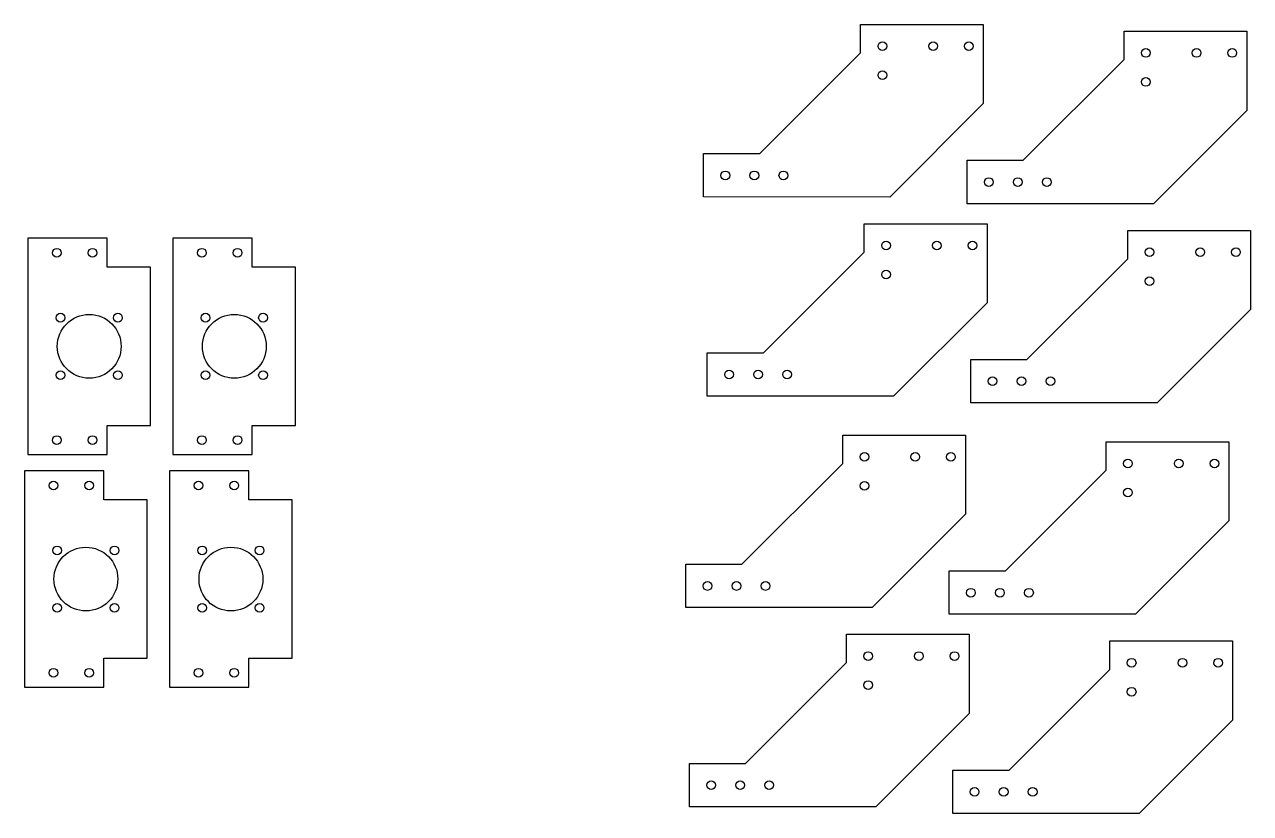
# Model space of a CAD drawing. Header units: millimetres. Extents: x -109 to 314, y -245 to 27.
import ezdxf

# ---------------------------------------------------------------- set-up
doc = ezdxf.new("R2010")
doc.units = ezdxf.units.MM
doc.layers.get('0').update_dxf_attribs({"linetype": 'CONTINUOUS'})

msp = doc.modelspace()

# ---------------------------------------------------------------- linework, layer by layer
for points in [[(189.69, -32.43), (125.46, -32.42), (125.46, -17.46), (144.83, -17.46), (179.59, 17.29), (179.59, 27.07), (221.89, 27.07), (221.89, -0.23)], [(235.66, -19.77), (270.41, 14.98), (270.41, 24.76), (312.71, 24.76), (312.71, -2.54), (280.51, -34.73), (216.29, -34.73), (216.29, -19.77)], [(190.96, -101.12), (126.74, -101.12), (126.74, -86.15), (146.11, -86.15), (180.86, -51.4), (180.86, -41.62), (223.16, -41.62), (223.16, -68.92)], [(271.68, -53.71), (271.68, -43.93), (313.98, -43.93), (313.98, -71.23), (281.78, -103.43), (217.56, -103.42), (217.56, -88.46), (236.93, -88.46)], [(-65.15, -56.64), (-80.15, -56.64), (-80.15, -46.64), (-107.45, -46.64), (-107.45, -121.24), (-80.15, -121.24), (-80.15, -111.24), (-65.15, -111.24)], [(-15.15, -56.64), (-30.15, -56.64), (-30.15, -46.64), (-57.45, -46.64), (-57.45, -121.24), (-30.15, -121.24), (-30.15, -111.24), (-15.15, -111.24)], [(215.73, -141.85), (183.53, -174.05), (119.31, -174.04), (119.31, -159.08), (138.68, -159.08), (173.43, -124.33), (173.43, -114.55), (215.73, -114.55)], [(210.13, -176.35), (210.13, -161.39), (229.5, -161.39), (264.25, -126.64), (264.25, -116.86), (306.55, -116.86), (306.55, -144.16), (274.35, -176.35)], [(-108.61, -126.9), (-108.61, -201.5), (-81.31, -201.5), (-81.31, -191.5), (-66.31, -191.5), (-66.31, -136.9), (-81.31, -136.9), (-81.31, -126.9)], [(-31.31, -201.5), (-31.31, -191.5), (-16.31, -191.5), (-16.31, -136.9), (-31.31, -136.9), (-31.31, -126.9), (-58.61, -126.9), (-58.61, -201.5)], [(217, -183.24), (217, -210.54), (184.8, -242.74), (120.58, -242.74), (120.58, -227.77), (139.95, -227.77), (174.7, -193.02), (174.7, -183.24)], [(265.52, -185.55), (307.82, -185.55), (307.82, -212.85), (275.63, -245.05), (211.4, -245.04), (211.4, -230.08), (230.77, -230.08), (265.52, -195.33)]]:
    msp.add_lwpolyline(points, close=True)
for centre, radius in [((187.09, 19.57), 1.5), ((204.59, 19.57), 1.5), ((216.89, 19.57), 1.5), ((277.91, 17.26), 1.5), ((295.41, 17.26), 1.5), ((307.71, 17.26), 1.5), ((187.09, 9.57), 1.5), ((277.91, 7.26), 1.5), ((132.96, -24.96), 1.5), ((142.96, -24.96), 1.5), ((152.96, -24.96), 1.5), ((223.79, -27.27), 1.5), ((233.79, -27.27), 1.5), ((243.79, -27.27), 1.5), ((-97.45, -51.64), 1.5), ((-85.15, -51.64), 1.5), ((-47.45, -51.64), 1.5), ((-35.15, -51.64), 1.5), ((188.36, -49.12), 1.5), ((205.86, -49.12), 1.5), ((218.16, -49.12), 1.5), ((279.18, -51.43), 1.5), ((296.68, -51.43), 1.5), ((308.98, -51.43), 1.5), ((188.36, -59.12), 1.5), ((279.18, -61.43), 1.5), ((-96.2, -74.04), 1.5), ((-86.3, -83.94), 11), ((-76.4, -74.04), 1.5), ((-46.2, -74.04), 1.5), ((-36.3, -83.94), 11), ((-26.4, -74.04), 1.5), ((-96.2, -93.84), 1.5), ((-76.4, -93.84), 1.5), ((-46.2, -93.84), 1.5), ((-26.4, -93.84), 1.5), ((134.24, -93.65), 1.5), ((144.24, -93.65), 1.5), ((154.24, -93.65), 1.5), ((225.06, -95.96), 1.5), ((235.06, -95.96), 1.5), ((245.06, -95.96), 1.5), ((-97.45, -116.24), 1.5), ((-85.15, -116.24), 1.5), ((-47.45, -116.24), 1.5), ((-35.15, -116.24), 1.5), ((180.93, -122.05), 1.5), ((198.43, -122.05), 1.5), ((210.73, -122.05), 1.5), ((271.75, -124.36), 1.5), ((289.25, -124.36), 1.5), ((301.55, -124.36), 1.5), ((-98.61, -131.9), 1.5), ((-86.31, -131.9), 1.5), ((-48.61, -131.9), 1.5), ((-36.31, -131.9), 1.5), ((180.93, -132.05), 1.5), ((271.75, -134.36), 1.5), ((-97.36, -154.3), 1.5), ((-87.46, -164.2), 11), ((-77.56, -154.3), 1.5), ((-47.36, -154.3), 1.5), ((-37.46, -164.2), 11), ((-27.56, -154.3), 1.5), ((126.81, -166.58), 1.5), ((136.81, -166.58), 1.5), ((146.81, -166.58), 1.5), ((217.63, -168.89), 1.5), ((227.63, -168.89), 1.5), ((237.63, -168.89), 1.5), ((-97.36, -174.1), 1.5), ((-77.56, -174.1), 1.5), ((-47.36, -174.1), 1.5), ((-27.56, -174.1), 1.5), ((182.2, -190.74), 1.5), ((199.7, -190.74), 1.5), ((212, -190.74), 1.5), ((273.02, -193.05), 1.5), ((290.52, -193.05), 1.5), ((302.82, -193.05), 1.5), ((-98.61, -196.5), 1.5), ((-86.31, -196.5), 1.5), ((-48.61, -196.5), 1.5), ((-36.31, -196.5), 1.5), ((182.2, -200.74), 1.5), ((273.02, -203.05), 1.5), ((128.08, -235.27), 1.5), ((138.08, -235.27), 1.5), ((148.08, -235.27), 1.5), ((218.9, -237.58), 1.5), ((228.9, -237.58), 1.5), ((238.9, -237.58), 1.5)]:
    msp.add_circle(centre, radius)

doc.saveas('drawing.dxf')
